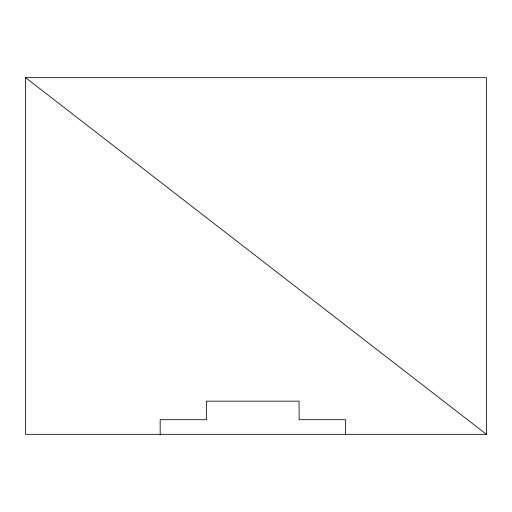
<?xml version="1.0" encoding="UTF-8"?>
<svg xmlns="http://www.w3.org/2000/svg" width="512" height="512" viewBox="0 0 512 512"><rect width="100%" height="100%" fill="white"/><g stroke="black" fill="none" stroke-linecap="round" stroke-linejoin="round"><path stroke-width="0.77" d="M25.6 77.67L486.4 77.67L486.4 434.33L25.6 434.33L25.6 77.67L486.4 434.33M345.414 434.33L345.414 419.706L299.104 419.706L299.104 401.158L206.483 401.158L206.483 419.706L160.173 419.706L160.173 434.33"/></g></svg>
